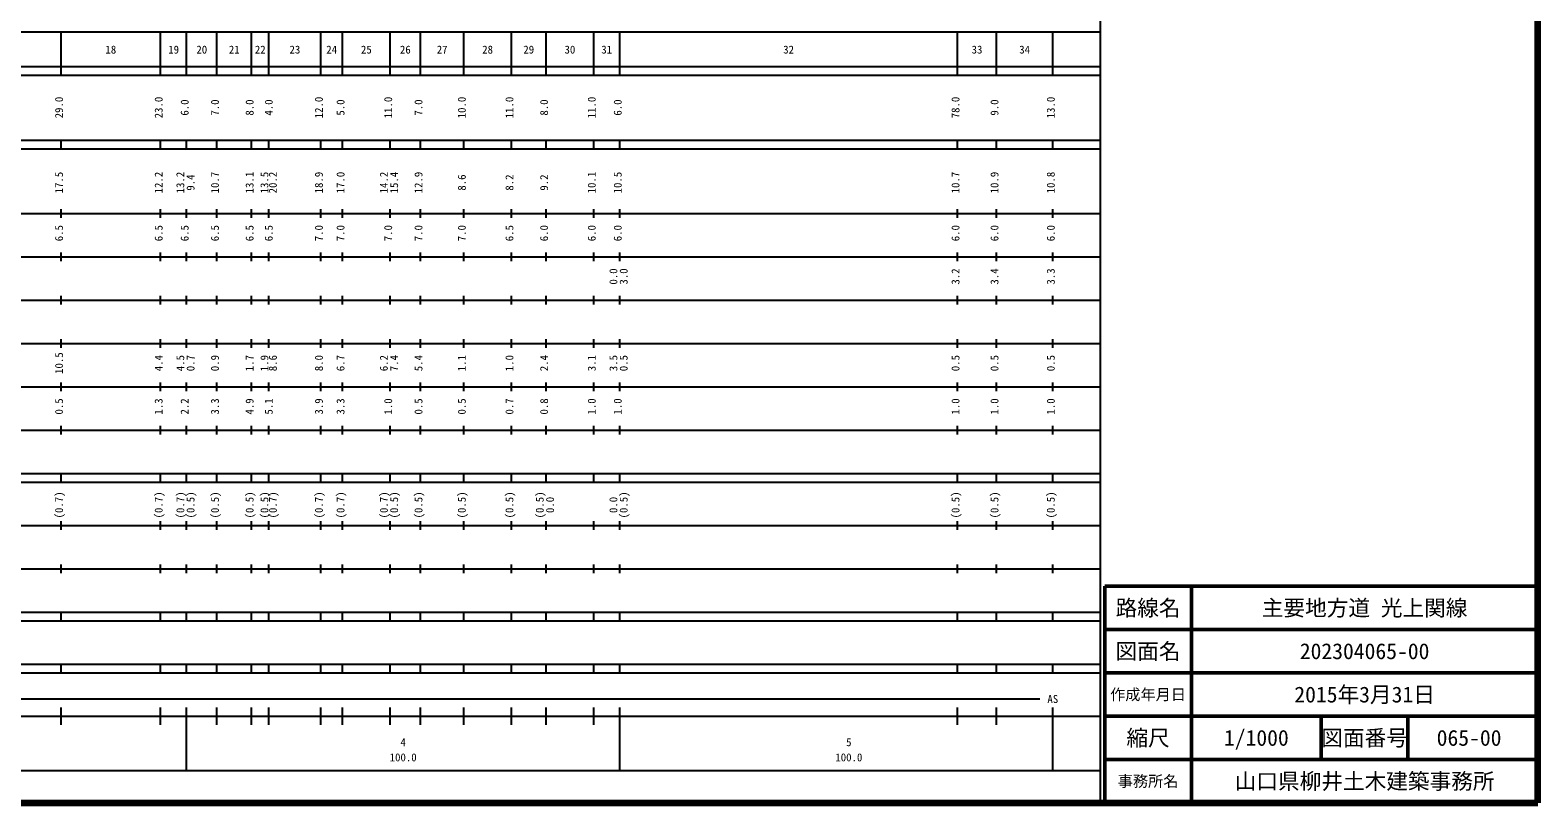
# Model space of a CAD drawing. Units: millimetres on the paper, enlarged 1000 times. Extents: x 40000 to 680000, y 20000 to 380000.
# Drawn here: x 331870 to 680000, y 20000 to 198357 of the extents above; entities that cross this region are included whole.
import ezdxf
from ezdxf.enums import TextEntityAlignment as Align

# ---------------------------------------------------------------- set-up
doc = ezdxf.new("R2010")
doc.units = ezdxf.units.MM
doc.header["$LTSCALE"] = 1000
for name, color, linetype, lineweight in [('M-TTL', 2, 'Continuous', 140), ('M-TTL-BAND', 7, 'Continuous', 25), ('M-TTL-FRAM', 2, 'Continuous', 50), ('M-TTL-LINE', 7, 'Continuous', 50)]:
    doc.layers.add(name, color=color, linetype=linetype, lineweight=lineweight)
doc.layers.add('M-TTL-TXT', color=7, linetype='Continuous')
doc.styles.add('ＭＳ ゴシック', font='')
doc.styles.get('ＭＳ ゴシック').set_extended_font_data('MS Gothic')

msp = doc.modelspace()

# ---------------------------------------------------------------- linework, layer by layer
at = {"layer": 'M-TTL'}
for p, q in [((680000, 20000), (680000, 380000)), ((40000, 20000), (680000, 20000))]:
    msp.add_line(p, q, dxfattribs=at)
at = {"layer": 'M-TTL-BAND'}
for p, q in [((579000, 20000), (579000, 370000)), ((68000, 198000), (579000, 198000)), ((339000, 188000), (339000, 198000)), ((362000, 188000), (362000, 198000)), ((368000, 188000), (368000, 198000)), ((375000, 188000), (375000, 198000)), ((383000, 188000), (383000, 198000)), ((387000, 188000), (387000, 198000)), ((399000, 188000), (399000, 198000)), ((404000, 188000), (404000, 198000)), ((415000, 188000), (415000, 198000)), ((422000, 188000), (422000, 198000)), ((432000, 188000), (432000, 198000)), ((443000, 188000), (443000, 198000)), ((451000, 188000), (451000, 198000)), ((462000, 188000), (462000, 198000)), ((468000, 188000), (468000, 198000)), ((546000, 188000), (546000, 198000)), ((555000, 188000), (555000, 198000)), ((568000, 188000), (568000, 198000)), ((40000, 190000), (579000, 190000)), ((40000, 188000), (579000, 188000)), ((40000, 173000), (579000, 173000)), ((40000, 171000), (579000, 171000)), ((339000, 171000), (339000, 173000)), ((362000, 171000), (362000, 173000)), ((368000, 171000), (368000, 173000)), ((375000, 171000), (375000, 173000)), ((383000, 171000), (383000, 173000)), ((387000, 171000), (387000, 173000)), ((399000, 171000), (399000, 173000)), ((404000, 171000), (404000, 173000)), ((415000, 171000), (415000, 173000)), ((422000, 171000), (422000, 173000)), ((432000, 171000), (432000, 173000)), ((443000, 171000), (443000, 173000)), ((451000, 171000), (451000, 173000)), ((462000, 171000), (462000, 173000)), ((468000, 171000), (468000, 173000)), ((546000, 171000), (546000, 173000)), ((555000, 171000), (555000, 173000)), ((568000, 171000), (568000, 173000)), ((339000, 155000), (339000, 157000)), ((362000, 155000), (362000, 157000)), ((368000, 155000), (368000, 157000)), ((375000, 155000), (375000, 157000)), ((383000, 155000), (383000, 157000)), ((387000, 155000), (387000, 157000)), ((399000, 155000), (399000, 157000)), ((404000, 155000), (404000, 157000)), ((415000, 155000), (415000, 157000)), ((422000, 155000), (422000, 157000)), ((432000, 155000), (432000, 157000)), ((443000, 155000), (443000, 157000)), ((451000, 155000), (451000, 157000)), ((462000, 155000), (462000, 157000)), ((468000, 155000), (468000, 157000)), ((546000, 155000), (546000, 157000)), ((555000, 155000), (555000, 157000)), ((568000, 155000), (568000, 157000)), ((40000, 156000), (579000, 156000)), ((339000, 145000), (339000, 147000)), ((362000, 145000), (362000, 147000)), ((368000, 145000), (368000, 147000)), ((375000, 145000), (375000, 147000)), ((383000, 145000), (383000, 147000)), ((387000, 145000), (387000, 147000)), ((399000, 145000), (399000, 147000)), ((404000, 145000), (404000, 147000)), ((415000, 145000), (415000, 147000)), ((422000, 145000), (422000, 147000)), ((432000, 145000), (432000, 147000)), ((443000, 145000), (443000, 147000)), ((451000, 145000), (451000, 147000)), ((462000, 145000), (462000, 147000)), ((468000, 145000), (468000, 147000)), ((546000, 145000), (546000, 147000)), ((555000, 145000), (555000, 147000)), ((568000, 145000), (568000, 147000)), ((46000, 146000), (579000, 146000)), ((52000, 136000), (579000, 136000)), ((339000, 135000), (339000, 137000)), ((362000, 135000), (362000, 137000)), ((368000, 135000), (368000, 137000)), ((375000, 135000), (375000, 137000)), ((383000, 135000), (383000, 137000)), ((387000, 135000), (387000, 137000)), ((399000, 135000), (399000, 137000)), ((404000, 135000), (404000, 137000)), ((415000, 135000), (415000, 137000)), ((422000, 135000), (422000, 137000)), ((432000, 135000), (432000, 137000)), ((443000, 135000), (443000, 137000)), ((451000, 135000), (451000, 137000)), ((462000, 135000), (462000, 137000)), ((468000, 135000), (468000, 137000)), ((546000, 135000), (546000, 137000)), ((555000, 135000), (555000, 137000)), ((568000, 135000), (568000, 137000)), ((46000, 126000), (579000, 126000)), ((339000, 125000), (339000, 127000)), ((362000, 125000), (362000, 127000)), ((368000, 125000), (368000, 127000)), ((375000, 125000), (375000, 127000)), ((383000, 125000), (383000, 127000)), ((387000, 125000), (387000, 127000)), ((399000, 125000), (399000, 127000)), ((404000, 125000), (404000, 127000)), ((415000, 125000), (415000, 127000)), ((422000, 125000), (422000, 127000)), ((432000, 125000), (432000, 127000)), ((443000, 125000), (443000, 127000)), ((451000, 125000), (451000, 127000)), ((462000, 125000), (462000, 127000)), ((468000, 125000), (468000, 127000)), ((546000, 125000), (546000, 127000)), ((555000, 125000), (555000, 127000)), ((568000, 125000), (568000, 127000)), ((52000, 116000), (579000, 116000)), ((339000, 115000), (339000, 117000)), ((362000, 115000), (362000, 117000)), ((368000, 115000), (368000, 117000)), ((375000, 115000), (375000, 117000)), ((383000, 115000), (383000, 117000)), ((387000, 115000), (387000, 117000)), ((399000, 115000), (399000, 117000)), ((404000, 115000), (404000, 117000)), ((415000, 115000), (415000, 117000)), ((422000, 115000), (422000, 117000)), ((432000, 115000), (432000, 117000)), ((443000, 115000), (443000, 117000)), ((451000, 115000), (451000, 117000)), ((462000, 115000), (462000, 117000)), ((468000, 115000), (468000, 117000)), ((546000, 115000), (546000, 117000)), ((555000, 115000), (555000, 117000)), ((568000, 115000), (568000, 117000)), ((46000, 106000), (579000, 106000)), ((339000, 105000), (339000, 107000)), ((362000, 105000), (362000, 107000)), ((368000, 105000), (368000, 107000)), ((375000, 105000), (375000, 107000)), ((383000, 105000), (383000, 107000)), ((387000, 105000), (387000, 107000)), ((399000, 105000), (399000, 107000)), ((404000, 105000), (404000, 107000)), ((415000, 105000), (415000, 107000)), ((422000, 105000), (422000, 107000)), ((432000, 105000), (432000, 107000)), ((443000, 105000), (443000, 107000)), ((451000, 105000), (451000, 107000)), ((462000, 105000), (462000, 107000)), ((468000, 105000), (468000, 107000)), ((546000, 105000), (546000, 107000)), ((555000, 105000), (555000, 107000)), ((568000, 105000), (568000, 107000)), ((40000, 96000), (579000, 96000)), ((40000, 94000), (579000, 94000)), ((339000, 94000), (339000, 96000)), ((362000, 94000), (362000, 96000)), ((368000, 94000), (368000, 96000)), ((375000, 94000), (375000, 96000)), ((383000, 94000), (383000, 96000)), ((387000, 94000), (387000, 96000)), ((399000, 94000), (399000, 96000)), ((404000, 94000), (404000, 96000)), ((415000, 94000), (415000, 96000)), ((422000, 94000), (422000, 96000)), ((432000, 94000), (432000, 96000)), ((443000, 94000), (443000, 96000)), ((451000, 94000), (451000, 96000)), ((462000, 94000), (462000, 96000)), ((468000, 94000), (468000, 96000)), ((546000, 94000), (546000, 96000)), ((555000, 94000), (555000, 96000)), ((568000, 94000), (568000, 96000)), ((49000, 84000), (579000, 84000)), ((339000, 83000), (339000, 85000)), ((362000, 83000), (362000, 85000)), ((368000, 83000), (368000, 85000)), ((375000, 83000), (375000, 85000)), ((383000, 83000), (383000, 85000)), ((387000, 83000), (387000, 85000)), ((399000, 83000), (399000, 85000)), ((404000, 83000), (404000, 85000)), ((415000, 83000), (415000, 85000)), ((422000, 83000), (422000, 85000)), ((432000, 83000), (432000, 85000)), ((443000, 83000), (443000, 85000)), ((451000, 83000), (451000, 85000)), ((462000, 83000), (462000, 85000)), ((468000, 83000), (468000, 85000)), ((546000, 83000), (546000, 85000)), ((555000, 83000), (555000, 85000)), ((568000, 83000), (568000, 85000)), ((40000, 74000), (579000, 74000)), ((339000, 73000), (339000, 75000)), ((362000, 73000), (362000, 75000)), ((368000, 73000), (368000, 75000)), ((375000, 73000), (375000, 75000)), ((383000, 73000), (383000, 75000)), ((387000, 73000), (387000, 75000)), ((399000, 73000), (399000, 75000)), ((404000, 73000), (404000, 75000)), ((415000, 73000), (415000, 75000)), ((422000, 73000), (422000, 75000)), ((432000, 73000), (432000, 75000)), ((443000, 73000), (443000, 75000)), ((451000, 73000), (451000, 75000)), ((462000, 73000), (462000, 75000)), ((468000, 73000), (468000, 75000)), ((546000, 73000), (546000, 75000)), ((555000, 73000), (555000, 75000)), ((568000, 73000), (568000, 75000)), ((40000, 64000), (579000, 64000)), ((339000, 62000), (339000, 64000)), ((362000, 62000), (362000, 64000)), ((368000, 62000), (368000, 64000)), ((375000, 62000), (375000, 64000)), ((383000, 62000), (383000, 64000)), ((387000, 62000), (387000, 64000)), ((399000, 62000), (399000, 64000)), ((404000, 62000), (404000, 64000)), ((415000, 62000), (415000, 64000)), ((422000, 62000), (422000, 64000)), ((432000, 62000), (432000, 64000)), ((443000, 62000), (443000, 64000)), ((451000, 62000), (451000, 64000)), ((462000, 62000), (462000, 64000)), ((468000, 62000), (468000, 64000)), ((546000, 62000), (546000, 64000)), ((555000, 62000), (555000, 64000)), ((568000, 62000), (568000, 64000)), ((40000, 62000), (579000, 62000)), ((40000, 52000), (579000, 52000)), ((40000, 50000), (579000, 50000)), ((339000, 50000), (339000, 52000)), ((362000, 50000), (362000, 52000)), ((368000, 50000), (368000, 52000)), ((375000, 50000), (375000, 52000)), ((383000, 50000), (383000, 52000)), ((387000, 50000), (387000, 52000)), ((399000, 50000), (399000, 52000)), ((404000, 50000), (404000, 52000)), ((415000, 50000), (415000, 52000)), ((422000, 50000), (422000, 52000)), ((432000, 50000), (432000, 52000)), ((443000, 50000), (443000, 52000)), ((451000, 50000), (451000, 52000)), ((462000, 50000), (462000, 52000)), ((468000, 50000), (468000, 52000)), ((546000, 50000), (546000, 52000)), ((555000, 50000), (555000, 52000)), ((568000, 50000), (568000, 52000)), ((71000, 44000), (565000, 44000)), ((339000, 38000), (339000, 42000)), ((362000, 38000), (362000, 42000)), ((368000, 27500), (368000, 42000)), ((375000, 38000), (375000, 42000)), ((383000, 38000), (383000, 42000)), ((387000, 38000), (387000, 42000)), ((399000, 38000), (399000, 42000)), ((404000, 38000), (404000, 42000)), ((415000, 38000), (415000, 42000)), ((422000, 38000), (422000, 42000)), ((432000, 38000), (432000, 42000)), ((443000, 38000), (443000, 42000)), ((451000, 38000), (451000, 42000)), ((462000, 38000), (462000, 42000)), ((468000, 27500), (468000, 42000)), ((546000, 38000), (546000, 42000)), ((555000, 38000), (555000, 42000)), ((568000, 27500), (568000, 42000)), ((40000, 40000), (579000, 40000)), ((68000, 27500), (579000, 27500))]:
    msp.add_line(p, q, dxfattribs=at)
at = {"layer": 'M-TTL-FRAM'}
for p, q in [((680000, 70000), (580000, 70000)), ((580000, 70000), (580000, 20000))]:
    msp.add_line(p, q, dxfattribs=at)
at = {"layer": 'M-TTL-LINE'}
for p, q in [((600000, 70000), (600000, 20000)), ((680000, 60000), (580000, 60000)), ((680000, 50000), (580000, 50000)), ((680000, 40000), (580000, 40000)), ((630000, 40000), (630000, 30000)), ((650000, 40000), (650000, 30000)), ((680000, 30000), (580000, 30000))]:
    msp.add_line(p, q, dxfattribs=at)

# ---------------------------------------------------------------- texts
at = {"layer": 'M-TTL-BAND', "style": 'ＭＳ ゴシック'}
for s, p in [('18', (350500, 192405)), ('19', (365000, 192405)), ('20', (371500, 192405)), ('21', (379000, 192405)), ('22', (385000, 192405)), ('23', (393000, 192405)), ('24', (401500, 192405)), ('25', (409500, 192405)), ('26', (418500, 192405)), ('27', (427000, 192405)), ('28', (437500, 192405)), ('29', (447000, 192405)), ('30', (456500, 192405)), ('31', (465000, 192405)), ('32', (507000, 192405)), ('33', (550500, 192405)), ('34', (561500, 192405)), ('AS', (568000, 42500)), ('4', (418000, 32523)), ('5', (520908, 32523)), ('100.0', (418000, 29033)), ('100.0', (520908, 29033))]:
    msp.add_text(s, height=1833, dxfattribs=at).set_placement(p, align=Align.BOTTOM_CENTER)
for s, p in [('29.0', (340000, 180500)), ('23.0', (363000, 180500)), ('6.0', (369000, 180500)), ('7.0', (376000, 180500)), ('8.0', (384000, 180500)), ('4.0', (388423, 180500)), ('12.0', (400000, 180500)), ('5.0', (405000, 180500)), ('11.0', (416000, 180500)), ('7.0', (423000, 180500)), ('10.0', (433000, 180500)), ('11.0', (444000, 180500)), ('8.0', (452000, 180500)), ('11.0', (463000, 180500)), ('6.0', (469000, 180500)), ('78.0', (547000, 180500)), ('9.0', (556000, 180500)), ('13.0', (569000, 180500)), ('17.5', (340000, 163174)), ('12.2', (363000, 163174)), ('13.2', (368000, 163174)), ('9.4', (370370, 163174)), ('10.7', (376000, 163174)), ('13.1', (384000, 163174)), ('13.5', (387423, 163174)), ('20.2', (389370, 163174)), ('18.9', (400000, 163174)), ('17.0', (405000, 163174)), ('14.2', (415000, 163174)), ('15.4', (417370, 163174)), ('12.9', (423000, 163174)), ('8.6', (433000, 163174)), ('8.2', (444000, 163174)), ('9.2', (452000, 163174)), ('10.1', (463000, 163174)), ('10.5', (469000, 163174)), ('10.7', (547000, 163174)), ('10.9', (556000, 163174)), ('10.8', (569000, 163174)), ('6.5', (340000, 151500)), ('6.5', (363000, 151500)), ('6.5', (369000, 151500)), ('6.5', (376000, 151500)), ('6.5', (384000, 151500)), ('6.5', (388423, 151500)), ('7.0', (400000, 151500)), ('7.0', (405000, 151500)), ('7.0', (416000, 151500)), ('7.0', (423000, 151500)), ('7.0', (433000, 151500)), ('6.5', (444000, 151500)), ('6.0', (452000, 151500)), ('6.0', (463000, 151500)), ('6.0', (469000, 151500)), ('6.0', (547000, 151500)), ('6.0', (556000, 151500)), ('6.0', (569000, 151500)), ('0.0', (468000, 141500)), ('3.0', (470370, 141500)), ('3.2', (547000, 141500)), ('3.4', (556000, 141500)), ('3.3', (569000, 141500)), ('10.5', (340000, 121500)), ('4.4', (363000, 121500)), ('4.5', (368000, 121500)), ('0.7', (370370, 121500)), ('0.9', (376000, 121500)), ('1.7', (384000, 121500)), ('1.9', (387423, 121500)), ('8.6', (389370, 121500)), ('8.0', (400000, 121500)), ('6.7', (405000, 121500)), ('6.2', (415000, 121500)), ('7.4', (417370, 121500)), ('5.4', (423000, 121500)), ('1.1', (433000, 121500)), ('1.0', (444000, 121500)), ('2.4', (452000, 121500)), ('3.1', (463000, 121500)), ('3.5', (468000, 121500)), ('0.5', (470370, 121500)), ('0.5', (547000, 121500)), ('0.5', (556000, 121500)), ('0.5', (569000, 121500)), ('0.5', (340000, 111500)), ('1.3', (363000, 111500)), ('2.2', (369000, 111500)), ('3.3', (376000, 111500)), ('4.9', (384000, 111500)), ('5.1', (388423, 111500)), ('3.9', (400000, 111500)), ('3.3', (405000, 111500)), ('1.0', (416000, 111500)), ('0.5', (423000, 111500)), ('0.5', (433000, 111500)), ('0.7', (444000, 111500)), ('0.8', (452000, 111500)), ('1.0', (463000, 111500)), ('1.0', (469000, 111500)), ('1.0', (547000, 111500)), ('1.0', (556000, 111500)), ('1.0', (569000, 111500)), ('(0.7)', (340000, 88764)), ('(0.7)', (363000, 88764)), ('(0.7)', (368000, 88764)), ('(0.5)', (370370, 88764)), ('(0.5)', (376000, 88764)), ('(0.5)', (384000, 88764)), ('(0.5)', (387423, 88764)), ('(0.7)', (389370, 88764)), ('(0.7)', (400000, 88764)), ('(0.7)', (405000, 88764)), ('(0.7)', (415000, 88764)), ('(0.5)', (417370, 88764)), ('(0.5)', (423000, 88764)), ('(0.5)', (433000, 88764)), ('(0.5)', (444000, 88764)), ('(0.5)', (451000, 88764)), ('(0.5)', (470370, 88764)), ('(0.5)', (547000, 88764)), ('(0.5)', (556000, 88764)), ('(0.5)', (569000, 88764)), ('0.0', (453370, 88764)), ('0.0', (468000, 88764))]:
    msp.add_text(s, height=1833, rotation=90, dxfattribs=at).set_placement(p, align=Align.BOTTOM_CENTER)
at = {"layer": 'M-TTL-TXT', "style": 'ＭＳ ゴシック'}
for s, height, p in [('路線名', 3666, (590000, 65000)), ('路線名', 3666, (590000, 65000)), ('主要地方道 光上関線', 3666, (640000, 65000)), ('図面名', 3666, (590000, 55000)), ('図面名', 3666, (590000, 55000)), ('202304065-00', 3666, (640000, 55000)), ('作成年月日', 2566, (590000, 45000)), ('作成年月日', 2566, (590000, 45000)), ('2015年3月31日', 3666, (640000, 45000)), ('縮尺', 3666, (590000, 35000)), ('縮尺', 3666, (590000, 35000)), ('1/1000', 3666, (615000, 35000)), ('図面番号', 3666, (640000, 35000)), ('図面番号', 3666, (640000, 35000)), ('065-00', 3666, (664125, 35000)), ('事務所名', 2566, (590000, 25000)), ('事務所名', 2566, (590000, 25000)), ('山口県柳井土木建築事務所', 3666, (640000, 25000))]:
    msp.add_text(s, height=height, dxfattribs=at).set_placement(p, align=Align.MIDDLE_CENTER)

doc.saveas('drawing.dxf')
